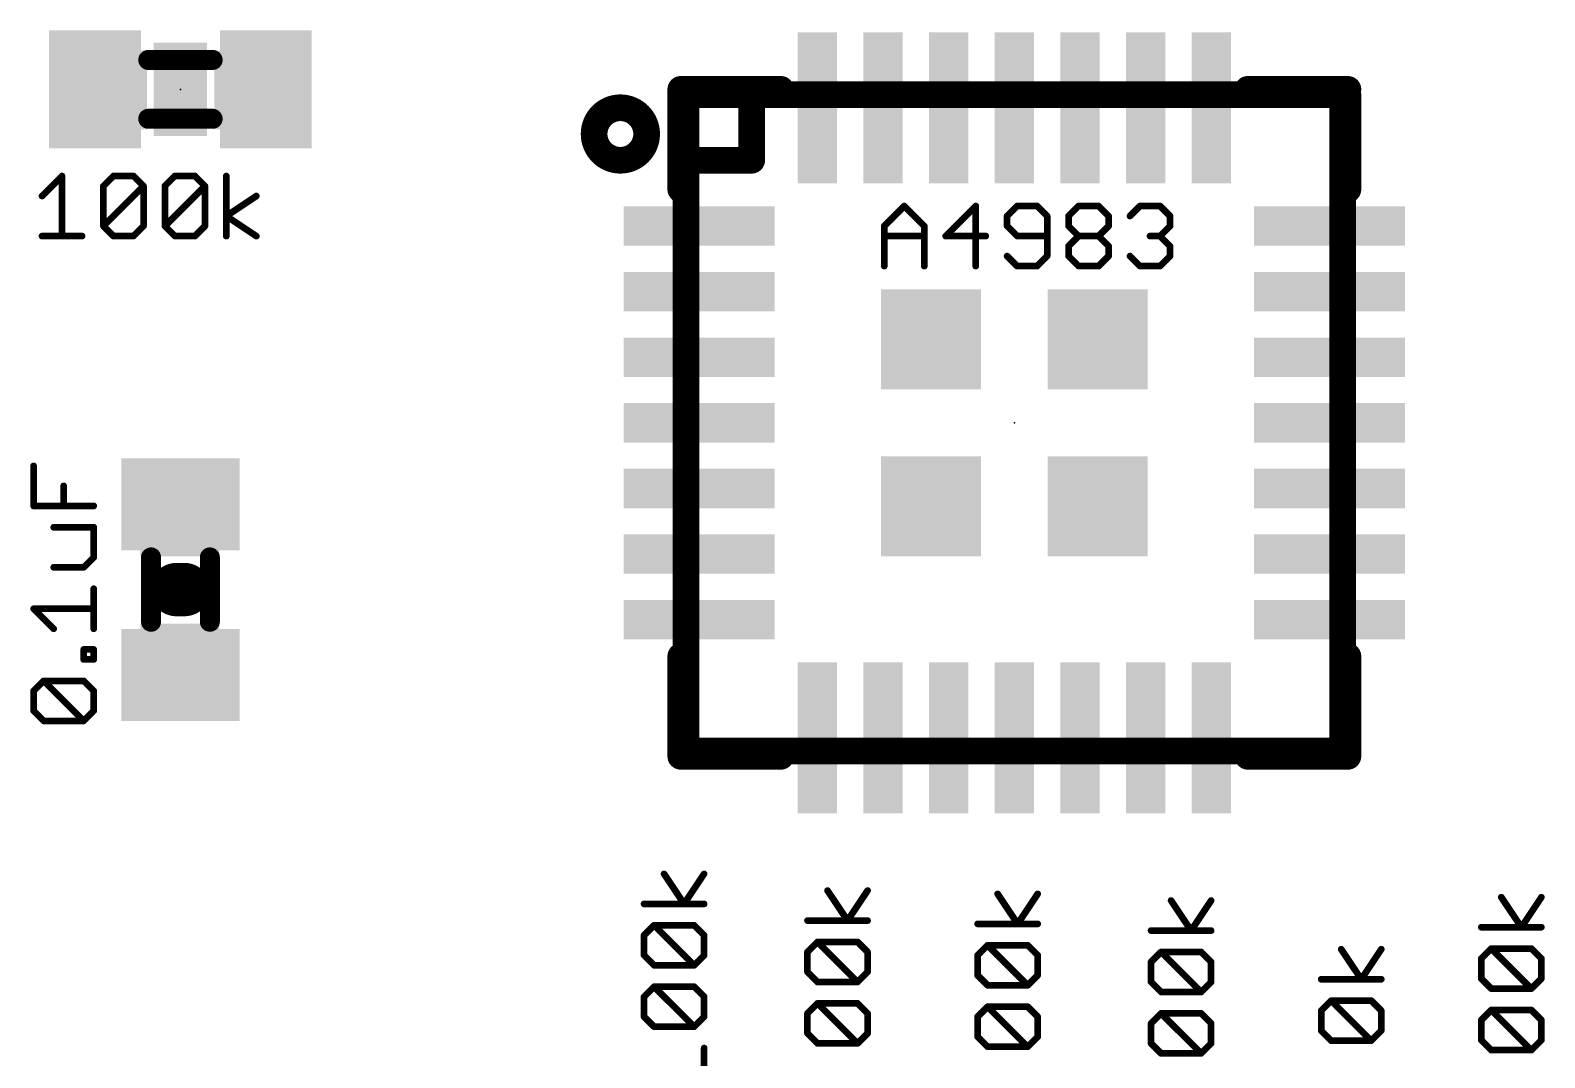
# Model space of a CAD drawing. Extents: x -1.3 to 57.3, y -0.1 to 66.1.
# Drawn here: x 25.53 to 37.06, y 43.42 to 51.25 of the extents above; entities that cross this region are included whole.
import ezdxf

# ---------------------------------------------------------------- set-up
doc = ezdxf.new("R2010")
doc.units = 0
for name, color, linetype in [('21', 31, 'CONTINUOUS'), ('23', 53, 'CONTINUOUS'), ('27', 253, 'CONTINUOUS'), ('31', 253, 'CONTINUOUS'), ('51', 53, 'CONTINUOUS')]:
    doc.layers.add(name, color=color, linetype=linetype)

# ---------------------------------------------------------------- blocks, each defined once
blk = doc.blocks.new('RECT')
blk.add_solid([(-0.5, -0.5), (0.5, -0.5), (-0.5, 0.5), (0.5, 0.5)])

msp = doc.modelspace()

# ---------------------------------------------------------------- linework, layer by layer
at = {"layer": '21'}
for points, const_width in [([(30.48, 50.8), (30.48, 50.038)], 0.2032), ([(30.48, 50.8), (31.242, 50.8)], 0.2032), ([(31.02, 50.76), (31.02, 50.26)], 0.2032), ([(35.56, 50.8), (34.798, 50.8)], 0.2032), ([(35.56, 50.76), (35.56, 50.038)], 0.2032), ([(31.02, 50.26), (30.52, 50.26)], 0.2032), ([(26.7005, 46.99), (26.6395, 46.99)], 0.4064), ([(30.48, 45.72), (30.48, 46.482)], 0.2032), ([(35.56, 45.72), (35.56, 46.482)], 0.2032), ([(30.48, 45.72), (31.242, 45.72)], 0.2032), ([(35.56, 45.72), (34.798, 45.72)], 0.2032)]:
    msp.add_lwpolyline(points, dxfattribs=dict(at, const_width=const_width))
for points, const_width in [([(30.5308, 50.8, 1), (30.4292, 50.8)], 0.1016), ([(30.48, 50.8508, 1), (30.48, 50.7492)], 0.1016), ([(31.0708, 50.76, 1), (30.9692, 50.76)], 0.1016), ([(31.242, 50.7492, 1), (31.242, 50.8508)], 0.1016), ([(34.798, 50.8508, 1), (34.798, 50.7492)], 0.1016), ([(35.6108, 50.76, 1), (35.5092, 50.76)], 0.1016), ([(35.56, 50.7492, 1), (35.56, 50.8508)], 0.1016), ([(30.02, 50.26, 1), (30.02, 50.66, 1), (30.02, 50.26)], 0.2032), ([(30.52, 50.3108, 1), (30.52, 50.2092)], 0.1016), ([(30.9692, 50.26, 1), (31.0708, 50.26)], 0.1016), ([(31.02, 50.2092, 1), (31.02, 50.3108)], 0.1016), ([(30.4292, 50.038, 1), (30.5308, 50.038)], 0.1016), ([(35.5092, 50.038, 1), (35.6108, 50.038)], 0.1016), ([(26.6395, 47.0916, 1), (26.6395, 46.8884)], 0.2032), ([(26.7005, 46.8884, 1), (26.7005, 47.0916)], 0.2032), ([(30.5308, 46.482, 1), (30.4292, 46.482)], 0.1016), ([(35.6108, 46.482, 1), (35.5092, 46.482)], 0.1016), ([(30.48, 45.7708, 1), (30.48, 45.6692)], 0.1016), ([(31.242, 45.6692, 1), (31.242, 45.7708)], 0.1016), ([(34.798, 45.7708, 1), (34.798, 45.6692)], 0.1016), ([(35.56, 45.6692, 1), (35.56, 45.7708)], 0.1016), ([(30.4292, 45.72, 1), (30.5308, 45.72)], 0.1016), ([(35.5092, 45.72, 1), (35.6108, 45.72)], 0.1016)]:
    msp.add_lwpolyline(points, format="xyb", dxfattribs=dict(at, const_width=const_width))
at = {"layer": '23'}
for p in [(26.67, 50.8), (33.02, 48.26), (26.67, 46.99)]:
    msp.add_point(p, dxfattribs=at)
at = {"layer": '27', "const_width": 0.0508}
for points in [[(25.6159, 49.9875), (25.7684, 50.14)], [(25.7684, 50.14), (25.7684, 49.6824)], [(26.0837, 50.0637), (26.1599, 50.14)], [(26.1599, 50.14), (26.3125, 50.14)], [(26.3125, 50.14), (26.3887, 50.0637)], [(26.5514, 50.0637), (26.6277, 50.14)], [(26.6277, 50.14), (26.7802, 50.14)], [(26.7802, 50.14), (26.8565, 50.0637)], [(27.0192, 49.6824), (27.0192, 50.14)], [(26.0837, 49.7587), (26.0837, 50.0637)], [(26.0837, 49.7587), (26.3887, 50.0637)], [(26.3887, 50.0637), (26.3887, 49.7587)], [(26.5514, 49.7587), (26.5514, 50.0637)], [(26.5514, 49.7587), (26.8565, 50.0637)], [(26.8565, 50.0637), (26.8565, 49.7587)], [(27.0192, 49.8349), (27.248, 49.9875)], [(32.0294, 49.7589), (32.1819, 49.9114)], [(32.1819, 49.9114), (32.3345, 49.7589)], [(32.726, 49.9114), (32.4972, 49.6826)], [(32.726, 49.4538), (32.726, 49.9114)], [(33.0412, 49.9114), (32.9649, 49.8351)], [(33.1937, 49.9114), (33.0412, 49.9114)], [(33.27, 49.8351), (33.1937, 49.9114)], [(33.4327, 49.8351), (33.5089, 49.9114)], [(33.5089, 49.9114), (33.6615, 49.9114)], [(33.6615, 49.9114), (33.7377, 49.8351)], [(33.9004, 49.8351), (33.9767, 49.9114)], [(33.9767, 49.9114), (34.1292, 49.9114)], [(34.1292, 49.9114), (34.2055, 49.8351)], [(27.248, 49.6824), (27.0192, 49.8349)], [(32.9649, 49.8351), (32.9649, 49.7589)], [(33.27, 49.5301), (33.27, 49.8351)], [(33.4327, 49.7589), (33.4327, 49.8351)], [(33.7377, 49.8351), (33.7377, 49.7589)], [(34.2055, 49.8351), (34.2055, 49.7589)], [(25.6159, 49.6824), (25.921, 49.6824)], [(26.1599, 49.6824), (26.0837, 49.7587)], [(26.3125, 49.6824), (26.1599, 49.6824)], [(26.3887, 49.7587), (26.3125, 49.6824)], [(26.6277, 49.6824), (26.5514, 49.7587)], [(26.7802, 49.6824), (26.6277, 49.6824)], [(26.8565, 49.7587), (26.7802, 49.6824)], [(32.0294, 49.4538), (32.0294, 49.7589)], [(32.0294, 49.6826), (32.3345, 49.6826)], [(32.3345, 49.7589), (32.3345, 49.4538)], [(32.4972, 49.6826), (32.8022, 49.6826)], [(32.9649, 49.7589), (33.0412, 49.6826)], [(33.0412, 49.6826), (33.27, 49.6826)], [(33.5089, 49.6826), (33.4327, 49.7589)], [(33.4327, 49.6063), (33.5089, 49.6826)], [(33.5089, 49.6826), (33.6615, 49.6826)], [(33.7377, 49.7589), (33.6615, 49.6826)], [(33.6615, 49.6826), (33.7377, 49.6063)], [(34.1292, 49.6826), (34.053, 49.6826)], [(34.2055, 49.7589), (34.1292, 49.6826)], [(34.1292, 49.6826), (34.2055, 49.6063)], [(33.4327, 49.5301), (33.4327, 49.6063)], [(33.7377, 49.6063), (33.7377, 49.5301)], [(34.2055, 49.6063), (34.2055, 49.5301)], [(32.9649, 49.5301), (33.0412, 49.4538)], [(33.0412, 49.4538), (33.1937, 49.4538)], [(33.1937, 49.4538), (33.27, 49.5301)], [(33.5089, 49.4538), (33.4327, 49.5301)], [(33.6615, 49.4538), (33.5089, 49.4538)], [(33.7377, 49.5301), (33.6615, 49.4538)], [(33.9767, 49.4538), (33.9004, 49.5301)], [(34.1292, 49.4538), (33.9767, 49.4538)], [(34.2055, 49.5301), (34.1292, 49.4538)], [(25.552, 47.6271), (25.552, 47.9322)], [(25.7808, 47.6271), (25.7808, 47.7797)], [(26.0096, 47.6271), (25.552, 47.6271)], [(26.0096, 47.4644), (25.7045, 47.4644)], [(26.0096, 47.2356), (26.0096, 47.4644)], [(25.7045, 47.1594), (25.9333, 47.1594)], [(25.9333, 47.1594), (26.0096, 47.2356)], [(26.0096, 46.6916), (26.0096, 46.9967)], [(25.7045, 46.6916), (25.552, 46.8441)], [(25.552, 46.8441), (26.0096, 46.8441)], [(25.9333, 46.4577), (25.9333, 46.534)], [(25.9333, 46.534), (26.0096, 46.534)], [(26.0096, 46.4577), (25.9333, 46.4577)], [(26.0096, 46.534), (26.0096, 46.4577)], [(25.552, 46.2188), (25.6283, 46.295)], [(25.552, 46.0662), (25.552, 46.2188)], [(25.6283, 46.295), (25.9333, 46.295)], [(25.9333, 45.99), (25.6283, 46.295)], [(25.9333, 46.295), (26.0096, 46.2188)], [(26.0096, 46.2188), (26.0096, 46.0662)], [(25.6283, 45.99), (25.552, 46.0662)], [(25.9333, 45.99), (25.6283, 45.99)], [(26.0096, 46.0662), (25.9333, 45.99)], [(30.5053, 44.596), (30.3527, 44.8248)], [(30.6578, 44.8248), (30.5053, 44.596)], [(31.7499, 44.469), (31.5973, 44.6978)], [(31.9024, 44.6978), (31.7499, 44.469)], [(33.0453, 44.4436), (32.8927, 44.6724)], [(33.1978, 44.6724), (33.0453, 44.4436)], [(34.3661, 44.3928), (34.2135, 44.6216)], [(34.5186, 44.6216), (34.3661, 44.3928)], [(36.8807, 44.4182), (36.7281, 44.647)], [(37.0332, 44.647), (36.8807, 44.4182)], [(30.6578, 44.596), (30.2002, 44.596)], [(30.2002, 44.357), (30.2765, 44.4333)], [(30.2765, 44.4333), (30.5815, 44.4333)], [(30.5815, 44.1282), (30.2765, 44.4333)], [(30.5815, 44.4333), (30.6578, 44.357)], [(31.9024, 44.469), (31.4448, 44.469)], [(33.1978, 44.4436), (32.7402, 44.4436)], [(34.5186, 44.3928), (34.061, 44.3928)], [(37.0332, 44.4182), (36.5756, 44.4182)], [(30.2002, 44.2045), (30.2002, 44.357)], [(30.6578, 44.357), (30.6578, 44.2045)], [(31.4448, 44.23), (31.5211, 44.3063)], [(31.5211, 44.3063), (31.8261, 44.3063)], [(31.8261, 44.0012), (31.5211, 44.3063)], [(31.8261, 44.3063), (31.9024, 44.23)], [(32.7402, 44.2046), (32.8165, 44.2809)], [(32.8165, 44.2809), (33.1215, 44.2809)], [(33.1215, 43.9758), (32.8165, 44.2809)], [(33.1215, 44.2809), (33.1978, 44.2046)], [(30.2765, 44.1282), (30.2002, 44.2045)], [(30.6578, 44.2045), (30.5815, 44.1282)], [(31.4448, 44.0775), (31.4448, 44.23)], [(31.9024, 44.23), (31.9024, 44.0775)], [(32.7402, 44.0521), (32.7402, 44.2046)], [(33.1978, 44.2046), (33.1978, 44.0521)], [(34.061, 44.1538), (34.1373, 44.2301)], [(34.061, 44.0013), (34.061, 44.1538)], [(34.1373, 44.2301), (34.4423, 44.2301)], [(34.4423, 43.925), (34.1373, 44.2301)], [(34.4423, 44.2301), (34.5186, 44.1538)], [(34.5186, 44.1538), (34.5186, 44.0013)], [(35.6615, 44.0221), (35.5089, 44.2509)], [(35.814, 44.2509), (35.6615, 44.0221)], [(36.5756, 44.1792), (36.6519, 44.2555)], [(36.5756, 44.0267), (36.5756, 44.1792)], [(36.6519, 44.2555), (36.9569, 44.2555)], [(36.9569, 43.9504), (36.6519, 44.2555)], [(36.9569, 44.2555), (37.0332, 44.1792)], [(37.0332, 44.1792), (37.0332, 44.0267)], [(30.5815, 44.1282), (30.2765, 44.1282)], [(31.5211, 44.0012), (31.4448, 44.0775)], [(31.9024, 44.0775), (31.8261, 44.0012)], [(32.8165, 43.9758), (32.7402, 44.0521)], [(33.1978, 44.0521), (33.1215, 43.9758)], [(30.2002, 43.8893), (30.2765, 43.9655)], [(30.2765, 43.9655), (30.5815, 43.9655)], [(30.5815, 43.6605), (30.2765, 43.9655)], [(30.5815, 43.9655), (30.6578, 43.8893)], [(31.8261, 44.0012), (31.5211, 44.0012)], [(33.1215, 43.9758), (32.8165, 43.9758)], [(34.1373, 43.925), (34.061, 44.0013)], [(34.4423, 43.925), (34.1373, 43.925)], [(34.5186, 44.0013), (34.4423, 43.925)], [(35.814, 44.0221), (35.3564, 44.0221)], [(36.6519, 43.9504), (36.5756, 44.0267)], [(36.9569, 43.9504), (36.6519, 43.9504)], [(37.0332, 44.0267), (36.9569, 43.9504)], [(30.2002, 43.7367), (30.2002, 43.8893)], [(30.6578, 43.8893), (30.6578, 43.7367)], [(31.4448, 43.7623), (31.5211, 43.8385)], [(31.5211, 43.8385), (31.8261, 43.8385)], [(31.8261, 43.5335), (31.5211, 43.8385)], [(31.8261, 43.8385), (31.9024, 43.7623)], [(32.7402, 43.7369), (32.8165, 43.8131)], [(32.8165, 43.8131), (33.1215, 43.8131)], [(33.1215, 43.5081), (32.8165, 43.8131)], [(33.1215, 43.8131), (33.1978, 43.7369)], [(35.3564, 43.7831), (35.4327, 43.8594)], [(35.4327, 43.8594), (35.7377, 43.8594)], [(35.7377, 43.5543), (35.4327, 43.8594)], [(35.7377, 43.8594), (35.814, 43.7831)], [(30.2765, 43.6605), (30.2002, 43.7367)], [(30.6578, 43.7367), (30.5815, 43.6605)], [(31.4448, 43.6097), (31.4448, 43.7623)], [(31.9024, 43.7623), (31.9024, 43.6097)], [(32.7402, 43.5843), (32.7402, 43.7369)], [(33.1978, 43.7369), (33.1978, 43.5843)], [(34.061, 43.6861), (34.1373, 43.7623)], [(34.061, 43.5335), (34.061, 43.6861)], [(34.1373, 43.7623), (34.4423, 43.7623)], [(34.4423, 43.4573), (34.1373, 43.7623)], [(34.4423, 43.7623), (34.5186, 43.6861)], [(34.5186, 43.6861), (34.5186, 43.5335)], [(35.3564, 43.6306), (35.3564, 43.7831)], [(35.814, 43.7831), (35.814, 43.6306)], [(36.5756, 43.7115), (36.6519, 43.7877)], [(36.5756, 43.5589), (36.5756, 43.7115)], [(36.6519, 43.7877), (36.9569, 43.7877)], [(36.9569, 43.4827), (36.6519, 43.7877)], [(36.9569, 43.7877), (37.0332, 43.7115)], [(37.0332, 43.7115), (37.0332, 43.5589)], [(30.5815, 43.6605), (30.2765, 43.6605)], [(31.5211, 43.5335), (31.4448, 43.6097)], [(31.9024, 43.6097), (31.8261, 43.5335)], [(32.8165, 43.5081), (32.7402, 43.5843)], [(33.1978, 43.5843), (33.1215, 43.5081)], [(35.4327, 43.5543), (35.3564, 43.6306)], [(35.814, 43.6306), (35.7377, 43.5543)], [(30.6578, 43.1927), (30.6578, 43.4978)], [(31.8261, 43.5335), (31.5211, 43.5335)], [(33.1215, 43.5081), (32.8165, 43.5081)], [(34.1373, 43.4573), (34.061, 43.5335)], [(34.4423, 43.4573), (34.1373, 43.4573)], [(34.5186, 43.5335), (34.4423, 43.4573)], [(35.7377, 43.5543), (35.4327, 43.5543)], [(36.6519, 43.4827), (36.5756, 43.5589)], [(36.9569, 43.4827), (36.6519, 43.4827)], [(37.0332, 43.5589), (36.9569, 43.4827)]]:
    msp.add_lwpolyline(points, dxfattribs=at)
at = {"layer": '27', "const_width": 0.0254}
for points in [[(25.7811, 50.14, 1), (25.7557, 50.14)], [(25.7774, 50.131, 1), (25.7594, 50.149)], [(26.1599, 50.1527, 1), (26.1599, 50.1273)], [(26.1689, 50.131, 1), (26.1509, 50.149)], [(26.3214, 50.149, 1), (26.3035, 50.131)], [(26.3125, 50.1273, 1), (26.3125, 50.1527)], [(26.6277, 50.1527, 1), (26.6277, 50.1273)], [(26.6367, 50.131, 1), (26.6187, 50.149)], [(26.7892, 50.149, 1), (26.7712, 50.131)], [(26.7802, 50.1273, 1), (26.7802, 50.1527)], [(27.0319, 50.14, 1), (27.0065, 50.14)], [(26.0964, 50.0637, 1), (26.071, 50.0637)], [(26.0747, 50.0727, 1), (26.0926, 50.0547)], [(26.4014, 50.0637, 1), (26.376, 50.0637)], [(26.3977, 50.0547, 1), (26.3797, 50.0727)], [(26.3797, 50.0547, 1), (26.3977, 50.0727)], [(26.5641, 50.0637, 1), (26.5387, 50.0637)], [(26.5424, 50.0727, 1), (26.5604, 50.0547)], [(26.8692, 50.0637, 1), (26.8438, 50.0637)], [(26.8655, 50.0547, 1), (26.8475, 50.0727)], [(26.8475, 50.0547, 1), (26.8655, 50.0727)], [(25.6069, 49.9964, 1), (25.6249, 49.9785)], [(27.255, 49.9769, 1), (27.2409, 49.998)], [(32.1909, 49.9204, 1), (32.1729, 49.9024)], [(32.1909, 49.9024, 1), (32.1729, 49.9204)], [(32.7387, 49.9114, 1), (32.7133, 49.9114)], [(32.7349, 49.9024, 1), (32.717, 49.9204)], [(33.0412, 49.9241, 1), (33.0412, 49.8987)], [(33.0502, 49.9024, 1), (33.0322, 49.9204)], [(33.2027, 49.9204, 1), (33.1847, 49.9024)], [(33.1937, 49.8987, 1), (33.1937, 49.9241)], [(33.5089, 49.9241, 1), (33.5089, 49.8987)], [(33.5179, 49.9024, 1), (33.5, 49.9204)], [(33.6705, 49.9204, 1), (33.6525, 49.9024)], [(33.6615, 49.8987, 1), (33.6615, 49.9241)], [(33.9767, 49.9241, 1), (33.9767, 49.8987)], [(33.9857, 49.9024, 1), (33.9677, 49.9204)], [(34.1382, 49.9204, 1), (34.1203, 49.9024)], [(34.1292, 49.8987, 1), (34.1292, 49.9241)], [(27.0262, 49.8455, 1), (27.0121, 49.8244)], [(27.0121, 49.8455, 1), (27.0262, 49.8244)], [(32.9776, 49.8351, 1), (32.9522, 49.8351)], [(32.9559, 49.8441, 1), (32.9739, 49.8261)], [(33.2827, 49.8351, 1), (33.2573, 49.8351)], [(33.261, 49.8261, 1), (33.279, 49.8441)], [(33.4454, 49.8351, 1), (33.42, 49.8351)], [(33.4237, 49.8441, 1), (33.4417, 49.8261)], [(33.7504, 49.8351, 1), (33.725, 49.8351)], [(33.7288, 49.8261, 1), (33.7467, 49.8441)], [(33.8915, 49.8441, 1), (33.9094, 49.8261)], [(34.2182, 49.8351, 1), (34.1928, 49.8351)], [(34.1965, 49.8261, 1), (34.2145, 49.8441)], [(25.6159, 49.6951, 1), (25.6159, 49.6697)], [(25.921, 49.6697, 1), (25.921, 49.6951)], [(26.0926, 49.7676, 1), (26.0747, 49.7497)], [(26.0747, 49.7676, 1), (26.0926, 49.7497)], [(26.071, 49.7587, 1), (26.0964, 49.7587)], [(26.1599, 49.6951, 1), (26.1599, 49.6697)], [(26.1509, 49.6734, 1), (26.1689, 49.6914)], [(26.3035, 49.6914, 1), (26.3214, 49.6734)], [(26.3125, 49.6697, 1), (26.3125, 49.6951)], [(26.376, 49.7587, 1), (26.4014, 49.7587)], [(26.3977, 49.7497, 1), (26.3797, 49.7676)], [(26.5604, 49.7676, 1), (26.5424, 49.7497)], [(26.5424, 49.7676, 1), (26.5604, 49.7497)], [(26.5387, 49.7587, 1), (26.5641, 49.7587)], [(26.6277, 49.6951, 1), (26.6277, 49.6697)], [(26.6187, 49.6734, 1), (26.6367, 49.6914)], [(26.7712, 49.6914, 1), (26.7892, 49.6734)], [(26.7802, 49.6697, 1), (26.7802, 49.6951)], [(26.8438, 49.7587, 1), (26.8692, 49.7587)], [(26.8655, 49.7497, 1), (26.8475, 49.7676)], [(27.2409, 49.6718, 1), (27.255, 49.693)], [(32.0421, 49.7589, 1), (32.0167, 49.7589)], [(32.0204, 49.7678, 1), (32.0384, 49.7499)], [(32.0294, 49.6953, 1), (32.0294, 49.6699)], [(32.3472, 49.7589, 1), (32.3218, 49.7589)], [(32.3255, 49.7499, 1), (32.3434, 49.7678)], [(32.3345, 49.6699, 1), (32.3345, 49.6953)], [(32.4972, 49.6953, 1), (32.4972, 49.6699)], [(32.4882, 49.6916, 1), (32.5061, 49.6736)], [(32.8022, 49.6699, 1), (32.8022, 49.6953)], [(32.9739, 49.7678, 1), (32.9559, 49.7499)], [(32.9522, 49.7589, 1), (32.9776, 49.7589)], [(33.0412, 49.6953, 1), (33.0412, 49.6699)], [(33.0322, 49.6736, 1), (33.0502, 49.6916)], [(33.27, 49.6699, 1), (33.27, 49.6953)], [(33.4417, 49.7678, 1), (33.4237, 49.7499)], [(33.42, 49.7589, 1), (33.4454, 49.7589)], [(33.5089, 49.6953, 1), (33.5089, 49.6699)], [(33.5179, 49.6736, 1), (33.5, 49.6916)], [(33.5, 49.6736, 1), (33.5179, 49.6916)], [(33.6705, 49.6916, 1), (33.6525, 49.6736)], [(33.6525, 49.6916, 1), (33.6705, 49.6736)], [(33.6615, 49.6699, 1), (33.6615, 49.6953)], [(33.725, 49.7589, 1), (33.7504, 49.7589)], [(33.7467, 49.7499, 1), (33.7288, 49.7678)], [(34.053, 49.6953, 1), (34.053, 49.6699)], [(34.1382, 49.6916, 1), (34.1203, 49.6736)], [(34.1203, 49.6916, 1), (34.1382, 49.6736)], [(34.1292, 49.6699, 1), (34.1292, 49.6953)], [(34.1928, 49.7589, 1), (34.2182, 49.7589)], [(34.2145, 49.7499, 1), (34.1965, 49.7678)], [(25.7557, 49.6824, 1), (25.7811, 49.6824)], [(27.0065, 49.6824, 1), (27.0319, 49.6824)], [(33.4454, 49.6063, 1), (33.42, 49.6063)], [(33.4237, 49.6153, 1), (33.4417, 49.5973)], [(33.7504, 49.6063, 1), (33.725, 49.6063)], [(33.7288, 49.5973, 1), (33.7467, 49.6153)], [(34.2182, 49.6063, 1), (34.1928, 49.6063)], [(34.1965, 49.5973, 1), (34.2145, 49.6153)], [(32.9739, 49.539, 1), (32.9559, 49.5211)], [(33.0412, 49.4665, 1), (33.0412, 49.4411)], [(33.0322, 49.4448, 1), (33.0502, 49.4628)], [(33.1847, 49.4628, 1), (33.2027, 49.4448)], [(33.1937, 49.4411, 1), (33.1937, 49.4665)], [(33.2573, 49.5301, 1), (33.2827, 49.5301)], [(33.279, 49.5211, 1), (33.261, 49.539)], [(33.4417, 49.539, 1), (33.4237, 49.5211)], [(33.42, 49.5301, 1), (33.4454, 49.5301)], [(33.5089, 49.4665, 1), (33.5089, 49.4411)], [(33.5, 49.4448, 1), (33.5179, 49.4628)], [(33.6525, 49.4628, 1), (33.6705, 49.4448)], [(33.6615, 49.4411, 1), (33.6615, 49.4665)], [(33.725, 49.5301, 1), (33.7504, 49.5301)], [(33.7467, 49.5211, 1), (33.7288, 49.539)], [(33.9094, 49.539, 1), (33.8915, 49.5211)], [(33.9767, 49.4665, 1), (33.9767, 49.4411)], [(33.9677, 49.4448, 1), (33.9857, 49.4628)], [(34.1203, 49.4628, 1), (34.1382, 49.4448)], [(34.1292, 49.4411, 1), (34.1292, 49.4665)], [(34.1928, 49.5301, 1), (34.2182, 49.5301)], [(34.2145, 49.5211, 1), (34.1965, 49.539)], [(32.0167, 49.4538, 1), (32.0421, 49.4538)], [(32.3218, 49.4538, 1), (32.3472, 49.4538)], [(32.7133, 49.4538, 1), (32.7387, 49.4538)], [(25.5647, 47.9322, 1), (25.5393, 47.9322)], [(25.7935, 47.7797, 1), (25.7681, 47.7797)], [(25.552, 47.6398, 1), (25.552, 47.6144)], [(25.5393, 47.6271, 1), (25.5647, 47.6271)], [(25.7681, 47.6271, 1), (25.7935, 47.6271)], [(26.0096, 47.6144, 1), (26.0096, 47.6398)], [(25.7045, 47.4771, 1), (25.7045, 47.4517)], [(26.0223, 47.4644, 1), (25.9969, 47.4644)], [(26.0096, 47.4517, 1), (26.0096, 47.4771)], [(25.7045, 47.1721, 1), (25.7045, 47.1467)], [(25.9244, 47.1684, 1), (25.9423, 47.1504)], [(25.9333, 47.1467, 1), (25.9333, 47.1721)], [(25.9969, 47.2356, 1), (26.0223, 47.2356)], [(26.0186, 47.2267, 1), (26.0006, 47.2446)], [(26.0223, 46.9967, 1), (25.9969, 46.9967)], [(25.561, 46.8531, 1), (25.543, 46.8352)], [(25.552, 46.8568, 1), (25.552, 46.8314)], [(26.0096, 46.8314, 1), (26.0096, 46.8568)], [(25.6956, 46.6826, 1), (25.7135, 46.7006)], [(25.9969, 46.6916, 1), (26.0223, 46.6916)], [(25.946, 46.534, 1), (25.9206, 46.534)], [(25.9333, 46.5467, 1), (25.9333, 46.5213)], [(25.9333, 46.4704, 1), (25.9333, 46.445)], [(26.0223, 46.534, 1), (25.9969, 46.534)], [(26.0096, 46.5213, 1), (26.0096, 46.5467)], [(26.0096, 46.445, 1), (26.0096, 46.4704)], [(25.9206, 46.4577, 1), (25.946, 46.4577)], [(25.9969, 46.4577, 1), (26.0223, 46.4577)], [(25.5647, 46.2188, 1), (25.5393, 46.2188)], [(25.6283, 46.3077, 1), (25.6283, 46.2823)], [(25.6373, 46.304, 1), (25.6193, 46.2861)], [(25.6373, 46.2861, 1), (25.6193, 46.304)], [(25.9423, 46.304, 1), (25.9244, 46.2861)], [(25.9333, 46.2823, 1), (25.9333, 46.3077)], [(26.0223, 46.2188, 1), (25.9969, 46.2188)], [(25.543, 46.2278, 1), (25.561, 46.2098)], [(26.0006, 46.2098, 1), (26.0186, 46.2278)], [(25.561, 46.0752, 1), (25.543, 46.0573)], [(25.5393, 46.0662, 1), (25.5647, 46.0662)], [(25.6283, 46.0027, 1), (25.6283, 45.9773)], [(25.9333, 45.9773, 1), (25.9333, 46.0027)], [(25.9969, 46.0662, 1), (26.0223, 46.0662)], [(26.0186, 46.0573, 1), (26.0006, 46.0752)], [(25.6193, 45.981, 1), (25.6373, 45.999)], [(25.9244, 45.999, 1), (25.9423, 45.981)], [(25.9244, 45.981, 1), (25.9423, 45.999)], [(30.3633, 44.8318, 1), (30.3422, 44.8177)], [(30.6684, 44.8177, 1), (30.6472, 44.8318)], [(31.6079, 44.7048, 1), (31.5868, 44.6907)], [(31.913, 44.6907, 1), (31.8918, 44.7048)], [(32.9033, 44.6794, 1), (32.8822, 44.6653)], [(33.2084, 44.6653, 1), (33.1872, 44.6794)], [(34.2241, 44.6286, 1), (34.203, 44.6145)], [(34.5292, 44.6145, 1), (34.508, 44.6286)], [(36.7387, 44.654, 1), (36.7176, 44.6399)], [(37.0438, 44.6399, 1), (37.0226, 44.654)], [(30.2002, 44.6087, 1), (30.2002, 44.5833)], [(30.4947, 44.603, 1), (30.5158, 44.5889)], [(30.4947, 44.5889, 1), (30.5158, 44.603)], [(30.6578, 44.5833, 1), (30.6578, 44.6087)], [(30.2765, 44.446, 1), (30.2765, 44.4206)], [(30.2855, 44.4423, 1), (30.2675, 44.4243)], [(30.2855, 44.4243, 1), (30.2675, 44.4423)], [(30.5905, 44.4423, 1), (30.5726, 44.4243)], [(30.5815, 44.4206, 1), (30.5815, 44.446)], [(31.4448, 44.4817, 1), (31.4448, 44.4563)], [(31.7393, 44.476, 1), (31.7604, 44.4619)], [(31.7393, 44.4619, 1), (31.7604, 44.476)], [(31.9024, 44.4563, 1), (31.9024, 44.4817)], [(32.7402, 44.4563, 1), (32.7402, 44.4309)], [(33.0347, 44.4506, 1), (33.0558, 44.4365)], [(33.0347, 44.4365, 1), (33.0558, 44.4506)], [(33.1978, 44.4309, 1), (33.1978, 44.4563)], [(34.061, 44.4055, 1), (34.061, 44.3801)], [(34.3555, 44.3998, 1), (34.3766, 44.3857)], [(34.3555, 44.3857, 1), (34.3766, 44.3998)], [(34.5186, 44.3801, 1), (34.5186, 44.4055)], [(36.5756, 44.4309, 1), (36.5756, 44.4055)], [(36.8701, 44.4252, 1), (36.8912, 44.4111)], [(36.8701, 44.4111, 1), (36.8912, 44.4252)], [(37.0332, 44.4055, 1), (37.0332, 44.4309)], [(30.2129, 44.357, 1), (30.1875, 44.357)], [(30.1912, 44.366, 1), (30.2092, 44.348)], [(30.6705, 44.357, 1), (30.6451, 44.357)], [(30.6488, 44.348, 1), (30.6668, 44.366)], [(31.5211, 44.319, 1), (31.5211, 44.2936)], [(31.5301, 44.3153, 1), (31.5121, 44.2973)], [(31.5301, 44.2973, 1), (31.5121, 44.3153)], [(31.8351, 44.3153, 1), (31.8172, 44.2973)], [(31.8261, 44.2936, 1), (31.8261, 44.319)], [(32.8165, 44.2936, 1), (32.8165, 44.2682)], [(32.8255, 44.2899, 1), (32.8075, 44.2719)], [(32.8255, 44.2719, 1), (32.8075, 44.2899)], [(33.1305, 44.2899, 1), (33.1126, 44.2719)], [(33.1215, 44.2682, 1), (33.1215, 44.2936)], [(30.2092, 44.2135, 1), (30.1912, 44.1955)], [(30.1875, 44.2045, 1), (30.2129, 44.2045)], [(30.6451, 44.2045, 1), (30.6705, 44.2045)], [(30.6668, 44.1955, 1), (30.6488, 44.2135)], [(31.4575, 44.23, 1), (31.4321, 44.23)], [(31.4358, 44.239, 1), (31.4538, 44.221)], [(31.9151, 44.23, 1), (31.8897, 44.23)], [(31.8934, 44.221, 1), (31.9114, 44.239)], [(32.7529, 44.2046, 1), (32.7275, 44.2046)], [(32.7312, 44.2136, 1), (32.7492, 44.1956)], [(33.2105, 44.2046, 1), (33.1851, 44.2046)], [(33.1888, 44.1956, 1), (33.2068, 44.2136)], [(34.0737, 44.1538, 1), (34.0483, 44.1538)], [(34.052, 44.1628, 1), (34.07, 44.1448)], [(34.1373, 44.2428, 1), (34.1373, 44.2174)], [(34.1463, 44.2391, 1), (34.1283, 44.2211)], [(34.1463, 44.2211, 1), (34.1283, 44.2391)], [(34.4513, 44.2391, 1), (34.4334, 44.2211)], [(34.4423, 44.2174, 1), (34.4423, 44.2428)], [(34.5313, 44.1538, 1), (34.5059, 44.1538)], [(34.5096, 44.1448, 1), (34.5276, 44.1628)], [(35.5195, 44.2579, 1), (35.4984, 44.2438)], [(35.8246, 44.2438, 1), (35.8034, 44.2579)], [(36.5883, 44.1792, 1), (36.5629, 44.1792)], [(36.5666, 44.1882, 1), (36.5846, 44.1702)], [(36.6519, 44.2682, 1), (36.6519, 44.2428)], [(36.6609, 44.2645, 1), (36.6429, 44.2465)], [(36.6609, 44.2465, 1), (36.6429, 44.2645)], [(36.9659, 44.2645, 1), (36.948, 44.2465)], [(36.9569, 44.2428, 1), (36.9569, 44.2682)], [(37.0459, 44.1792, 1), (37.0205, 44.1792)], [(37.0242, 44.1702, 1), (37.0422, 44.1882)], [(30.2765, 44.1409, 1), (30.2765, 44.1155)], [(30.2675, 44.1192, 1), (30.2855, 44.1372)], [(30.5726, 44.1372, 1), (30.5905, 44.1192)], [(30.5726, 44.1192, 1), (30.5905, 44.1372)], [(30.5815, 44.1155, 1), (30.5815, 44.1409)], [(31.4538, 44.0865, 1), (31.4358, 44.0685)], [(31.4321, 44.0775, 1), (31.4575, 44.0775)], [(31.8897, 44.0775, 1), (31.9151, 44.0775)], [(31.9114, 44.0685, 1), (31.8934, 44.0865)], [(32.7492, 44.0611, 1), (32.7312, 44.0431)], [(32.7275, 44.0521, 1), (32.7529, 44.0521)], [(33.1851, 44.0521, 1), (33.2105, 44.0521)], [(33.2068, 44.0431, 1), (33.1888, 44.0611)], [(30.2765, 43.9782, 1), (30.2765, 43.9528)], [(30.2855, 43.9745, 1), (30.2675, 43.9565)], [(30.2855, 43.9565, 1), (30.2675, 43.9745)], [(30.5905, 43.9745, 1), (30.5726, 43.9565)], [(30.5815, 43.9528, 1), (30.5815, 43.9782)], [(31.5211, 44.0139, 1), (31.5211, 43.9885)], [(31.5121, 43.9922, 1), (31.5301, 44.0102)], [(31.8172, 44.0102, 1), (31.8351, 43.9922)], [(31.8172, 43.9922, 1), (31.8351, 44.0102)], [(31.8261, 43.9885, 1), (31.8261, 44.0139)], [(32.8165, 43.9885, 1), (32.8165, 43.9631)], [(32.8075, 43.9668, 1), (32.8255, 43.9848)], [(33.1126, 43.9848, 1), (33.1305, 43.9668)], [(33.1126, 43.9668, 1), (33.1305, 43.9848)], [(33.1215, 43.9631, 1), (33.1215, 43.9885)], [(34.07, 44.0103, 1), (34.052, 43.9923)], [(34.0483, 44.0013, 1), (34.0737, 44.0013)], [(34.1373, 43.9377, 1), (34.1373, 43.9123)], [(34.1283, 43.916, 1), (34.1463, 43.934)], [(34.4334, 43.934, 1), (34.4513, 43.916)], [(34.4334, 43.916, 1), (34.4513, 43.934)], [(34.4423, 43.9123, 1), (34.4423, 43.9377)], [(34.5059, 44.0013, 1), (34.5313, 44.0013)], [(34.5276, 43.9923, 1), (34.5096, 44.0103)], [(35.3564, 44.0348, 1), (35.3564, 44.0094)], [(35.6509, 44.0291, 1), (35.672, 44.0151)], [(35.6509, 44.0151, 1), (35.672, 44.0291)], [(35.814, 44.0094, 1), (35.814, 44.0348)], [(36.5846, 44.0357, 1), (36.5666, 44.0177)], [(36.5629, 44.0267, 1), (36.5883, 44.0267)], [(36.6519, 43.9631, 1), (36.6519, 43.9377)], [(36.6429, 43.9414, 1), (36.6609, 43.9594)], [(36.948, 43.9594, 1), (36.9659, 43.9414)], [(36.948, 43.9414, 1), (36.9659, 43.9594)], [(36.9569, 43.9377, 1), (36.9569, 43.9631)], [(37.0205, 44.0267, 1), (37.0459, 44.0267)], [(37.0422, 44.0177, 1), (37.0242, 44.0357)], [(30.2129, 43.8893, 1), (30.1875, 43.8893)], [(30.1912, 43.8982, 1), (30.2092, 43.8803)], [(30.6705, 43.8893, 1), (30.6451, 43.8893)], [(30.6488, 43.8803, 1), (30.6668, 43.8982)], [(31.5211, 43.8512, 1), (31.5211, 43.8258)], [(31.5301, 43.8475, 1), (31.5121, 43.8295)], [(31.5301, 43.8295, 1), (31.5121, 43.8475)], [(31.8351, 43.8475, 1), (31.8172, 43.8295)], [(31.8261, 43.8258, 1), (31.8261, 43.8512)], [(32.8165, 43.8258, 1), (32.8165, 43.8004)], [(32.8255, 43.8221, 1), (32.8075, 43.8041)], [(32.8255, 43.8041, 1), (32.8075, 43.8221)], [(33.1305, 43.8221, 1), (33.1126, 43.8041)], [(33.1215, 43.8004, 1), (33.1215, 43.8258)], [(35.4327, 43.8721, 1), (35.4327, 43.8467)], [(35.4417, 43.8684, 1), (35.4237, 43.8504)], [(35.4417, 43.8504, 1), (35.4237, 43.8684)], [(35.7467, 43.8684, 1), (35.7288, 43.8504)], [(35.7377, 43.8467, 1), (35.7377, 43.8721)], [(30.2092, 43.7457, 1), (30.1912, 43.7277)], [(30.1875, 43.7367, 1), (30.2129, 43.7367)], [(30.6451, 43.7367, 1), (30.6705, 43.7367)], [(30.6668, 43.7277, 1), (30.6488, 43.7457)], [(31.4575, 43.7623, 1), (31.4321, 43.7623)], [(31.4358, 43.7712, 1), (31.4538, 43.7533)], [(31.9151, 43.7623, 1), (31.8897, 43.7623)], [(31.8934, 43.7533, 1), (31.9114, 43.7712)], [(32.7529, 43.7369, 1), (32.7275, 43.7369)], [(32.7312, 43.7458, 1), (32.7492, 43.7279)], [(33.2105, 43.7369, 1), (33.1851, 43.7369)], [(33.1888, 43.7279, 1), (33.2068, 43.7458)], [(34.0737, 43.6861, 1), (34.0483, 43.6861)], [(34.052, 43.695, 1), (34.07, 43.6771)], [(34.1373, 43.775, 1), (34.1373, 43.7496)], [(34.1463, 43.7713, 1), (34.1283, 43.7533)], [(34.1463, 43.7533, 1), (34.1283, 43.7713)], [(34.4513, 43.7713, 1), (34.4334, 43.7533)], [(34.4423, 43.7496, 1), (34.4423, 43.775)], [(34.5313, 43.6861, 1), (34.5059, 43.6861)], [(34.5096, 43.6771, 1), (34.5276, 43.695)], [(35.3691, 43.7831, 1), (35.3437, 43.7831)], [(35.3474, 43.7921, 1), (35.3654, 43.7742)], [(35.8267, 43.7831, 1), (35.8013, 43.7831)], [(35.805, 43.7742, 1), (35.823, 43.7921)], [(36.5883, 43.7115, 1), (36.5629, 43.7115)], [(36.5666, 43.7204, 1), (36.5846, 43.7025)], [(36.6519, 43.8004, 1), (36.6519, 43.775)], [(36.6609, 43.7967, 1), (36.6429, 43.7787)], [(36.6609, 43.7787, 1), (36.6429, 43.7967)], [(36.9659, 43.7967, 1), (36.948, 43.7787)], [(36.9569, 43.775, 1), (36.9569, 43.8004)], [(37.0459, 43.7115, 1), (37.0205, 43.7115)], [(37.0242, 43.7025, 1), (37.0422, 43.7204)], [(30.2765, 43.6732, 1), (30.2765, 43.6478)], [(30.2675, 43.6515, 1), (30.2855, 43.6694)], [(30.5726, 43.6694, 1), (30.5905, 43.6515)], [(30.5726, 43.6515, 1), (30.5905, 43.6694)], [(30.5815, 43.6478, 1), (30.5815, 43.6732)], [(31.4538, 43.6187, 1), (31.4358, 43.6007)], [(31.4321, 43.6097, 1), (31.4575, 43.6097)], [(31.8897, 43.6097, 1), (31.9151, 43.6097)], [(31.9114, 43.6007, 1), (31.8934, 43.6187)], [(32.7492, 43.5933, 1), (32.7312, 43.5753)], [(32.7275, 43.5843, 1), (32.7529, 43.5843)], [(33.1851, 43.5843, 1), (33.2105, 43.5843)], [(33.2068, 43.5753, 1), (33.1888, 43.5933)], [(35.3654, 43.6396, 1), (35.3474, 43.6216)], [(35.3437, 43.6306, 1), (35.3691, 43.6306)], [(35.8013, 43.6306, 1), (35.8267, 43.6306)], [(35.823, 43.6216, 1), (35.805, 43.6396)], [(30.6705, 43.4978, 1), (30.6451, 43.4978)], [(31.5211, 43.5462, 1), (31.5211, 43.5208)], [(31.5121, 43.5245, 1), (31.5301, 43.5424)], [(31.8172, 43.5424, 1), (31.8351, 43.5245)], [(31.8172, 43.5245, 1), (31.8351, 43.5424)], [(31.8261, 43.5208, 1), (31.8261, 43.5462)], [(32.8165, 43.5208, 1), (32.8165, 43.4954)], [(32.8075, 43.4991, 1), (32.8255, 43.517)], [(33.1126, 43.517, 1), (33.1305, 43.4991)], [(33.1126, 43.4991, 1), (33.1305, 43.517)], [(33.1215, 43.4954, 1), (33.1215, 43.5208)], [(34.07, 43.5425, 1), (34.052, 43.5245)], [(34.0483, 43.5335, 1), (34.0737, 43.5335)], [(34.1373, 43.47, 1), (34.1373, 43.4446)], [(34.1283, 43.4483, 1), (34.1463, 43.4662)], [(34.4334, 43.4662, 1), (34.4513, 43.4483)], [(34.4334, 43.4483, 1), (34.4513, 43.4662)], [(34.4423, 43.4446, 1), (34.4423, 43.47)], [(34.5059, 43.5335, 1), (34.5313, 43.5335)], [(34.5276, 43.5245, 1), (34.5096, 43.5425)], [(35.4327, 43.567, 1), (35.4327, 43.5416)], [(35.4237, 43.5454, 1), (35.4417, 43.5633)], [(35.7288, 43.5633, 1), (35.7467, 43.5454)], [(35.7288, 43.5454, 1), (35.7467, 43.5633)], [(35.7377, 43.5416, 1), (35.7377, 43.567)], [(36.5846, 43.5679, 1), (36.5666, 43.5499)], [(36.5629, 43.5589, 1), (36.5883, 43.5589)], [(36.6519, 43.4954, 1), (36.6519, 43.47)], [(36.6429, 43.4737, 1), (36.6609, 43.4916)], [(36.948, 43.4916, 1), (36.9659, 43.4737)], [(36.948, 43.4737, 1), (36.9659, 43.4916)], [(36.9569, 43.47, 1), (36.9569, 43.4954)], [(37.0205, 43.5589, 1), (37.0459, 43.5589)], [(37.0422, 43.5499, 1), (37.0242, 43.5679)]]:
    msp.add_lwpolyline(points, format="xyb", dxfattribs=at)
at = {"layer": '51'}
for points, const_width in [([(26.425, 51.024), (26.915, 51.024)], 0.1524), ([(30.52, 50.76), (30.52, 50.26)], 0.2032), ([(31.02, 50.76), (30.52, 50.76)], 0.2032), ([(35.52, 50.76), (31.02, 50.76)], 0.2032), ([(31.02, 50.76), (31.02, 50.26)], 0.2032), ([(35.52, 45.76), (35.52, 50.76)], 0.2032), ([(26.915, 50.576), (26.425, 50.576)], 0.1524), ([(30.52, 50.26), (30.52, 45.76)], 0.2032), ([(31.02, 50.26), (30.52, 50.26)], 0.2032), ([(26.446, 46.745), (26.446, 47.235)], 0.1524), ([(26.894, 47.235), (26.894, 46.745)], 0.1524), ([(30.52, 45.76), (35.52, 45.76)], 0.2032)]:
    msp.add_lwpolyline(points, dxfattribs=dict(at, const_width=const_width))
for points, const_width in [([(26.425, 51.0621, 1), (26.425, 50.9859)], 0.0762), ([(26.915, 50.9859, 1), (26.915, 51.0621)], 0.0762), ([(30.5708, 50.76, 1), (30.4692, 50.76)], 0.1016), ([(30.52, 50.8108, 1), (30.52, 50.7092)], 0.1016), ([(31.02, 50.8108, 1), (31.02, 50.7092)], 0.1016), ([(31.0708, 50.76, 1), (30.9692, 50.76)], 0.1016), ([(31.02, 50.7092, 1), (31.02, 50.8108)], 0.1016), ([(35.5708, 50.76, 1), (35.4692, 50.76)], 0.1016), ([(35.52, 50.7092, 1), (35.52, 50.8108)], 0.1016), ([(30.02, 50.26, 1), (30.02, 50.66, 1), (30.02, 50.26)], 0.2032), ([(26.425, 50.6141, 1), (26.425, 50.5379)], 0.0762), ([(26.915, 50.5379, 1), (26.915, 50.6141)], 0.0762), ([(30.5708, 50.26, 1), (30.4692, 50.26)], 0.1016), ([(30.52, 50.3108, 1), (30.52, 50.2092)], 0.1016), ([(30.4692, 50.26, 1), (30.5708, 50.26)], 0.1016), ([(30.9692, 50.26, 1), (31.0708, 50.26)], 0.1016), ([(31.02, 50.2092, 1), (31.02, 50.3108)], 0.1016), ([(26.4841, 47.235, 1), (26.4079, 47.235)], 0.0762), ([(26.9321, 47.235, 1), (26.8559, 47.235)], 0.0762), ([(26.4079, 46.745, 1), (26.4841, 46.745)], 0.0762), ([(26.8559, 46.745, 1), (26.9321, 46.745)], 0.0762), ([(30.52, 45.8108, 1), (30.52, 45.7092)], 0.1016), ([(30.4692, 45.76, 1), (30.5708, 45.76)], 0.1016), ([(35.4692, 45.76, 1), (35.5708, 45.76)], 0.1016), ([(35.52, 45.7092, 1), (35.52, 45.8108)], 0.1016)]:
    msp.add_lwpolyline(points, format="xyb", dxfattribs=dict(at, const_width=const_width))

# ---------------------------------------------------------------- block references
at = {"layer": '21', "xscale": 0.4064, "yscale": 0.7112}
msp.add_blockref('RECT', (26.67, 50.8), dxfattribs=at)
at = {"layer": '31'}
for p, xscale, yscale in [((26.02, 50.8), 0.7, 0.9), ((27.32, 50.8), 0.7, 0.9), ((31.52, 50.66), 0.3, 1.15), ((32.02, 50.66), 0.3, 1.15), ((32.52, 50.66), 0.3, 1.15), ((33.02, 50.66), 0.3, 1.15), ((33.52, 50.66), 0.3, 1.15), ((34.02, 50.66), 0.3, 1.15), ((34.52, 50.66), 0.3, 1.15), ((32.385, 48.895), 0.762, 0.762), ((33.655, 48.895), 0.762, 0.762), ((32.385, 47.625), 0.762, 0.762), ((33.655, 47.625), 0.762, 0.762)]:
    msp.add_blockref('RECT', p, dxfattribs=dict(at, xscale=xscale, yscale=yscale))
for p, xscale, yscale, rotation in [((30.62, 49.76), 0.3, 1.15, 90), ((35.42, 49.76), 0.3, 1.15, 270), ((30.62, 49.26), 0.3, 1.15, 90), ((35.42, 49.26), 0.3, 1.15, 270), ((30.62, 48.76), 0.3, 1.15, 90), ((35.42, 48.76), 0.3, 1.15, 270), ((30.62, 48.26), 0.3, 1.15, 90), ((35.42, 48.26), 0.3, 1.15, 270), ((26.67, 47.64), 0.7, 0.9, 270), ((30.62, 47.76), 0.3, 1.15, 90), ((35.42, 47.76), 0.3, 1.15, 270), ((30.62, 47.26), 0.3, 1.15, 90), ((35.42, 47.26), 0.3, 1.15, 270), ((30.62, 46.76), 0.3, 1.15, 90), ((35.42, 46.76), 0.3, 1.15, 270), ((26.67, 46.34), 0.7, 0.9, 270), ((31.52, 45.86), 0.3, 1.15, 180), ((32.02, 45.86), 0.3, 1.15, 180), ((32.52, 45.86), 0.3, 1.15, 180), ((33.02, 45.86), 0.3, 1.15, 180), ((33.52, 45.86), 0.3, 1.15, 180), ((34.02, 45.86), 0.3, 1.15, 180), ((34.52, 45.86), 0.3, 1.15, 180)]:
    msp.add_blockref('RECT', p, dxfattribs=dict(at, xscale=xscale, yscale=yscale, rotation=rotation))
at = {"layer": '51', "xscale": 0.3, "yscale": 0.5999}
for p in [(26.266, 50.7951), (27.0788, 50.7951)]:
    msp.add_blockref('RECT', p, dxfattribs=at)
at = {"layer": '51', "xscale": 0.3, "yscale": 0.5999, "rotation": 270}
for p in [(26.6652, 47.394), (26.6652, 46.5812)]:
    msp.add_blockref('RECT', p, dxfattribs=at)

doc.saveas('drawing.dxf')
